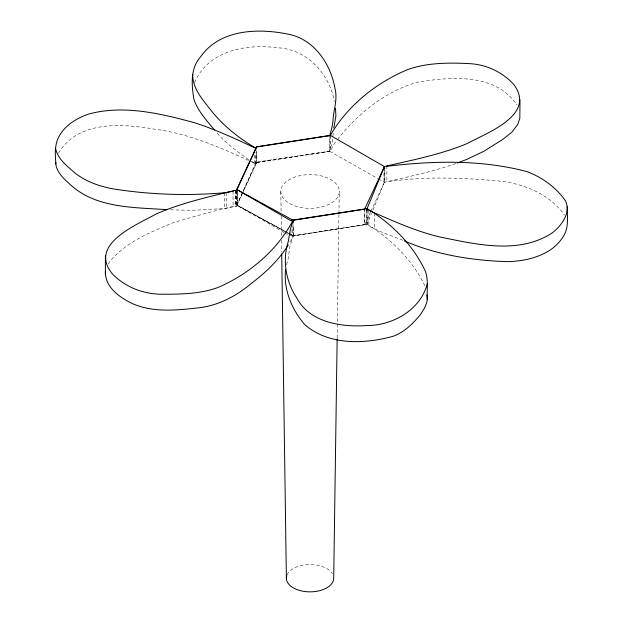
<?xml version="1.0" encoding="UTF-8"?>
<svg xmlns="http://www.w3.org/2000/svg" width="623" height="623" viewBox="0 0 623 623"><rect width="100%" height="100%" fill="white"/><g stroke="black" fill="none" stroke-linecap="round" stroke-linejoin="round"><path stroke-width="0.47" stroke-dasharray="3.12 2.34" d="M337.16 337.954L338.935 214.538M338.951 213.564L339.27 191.214M329.738 151.303L377.639 178.474M293.246 236.148L293.215 224.63M293.254 236.055L290.287 234.061M332.659 139.054L332.448 141.795L329.894 150.275M332.892 136.312L333.36 131.726M286.549 264.791L288.06 259.207L290.084 245.446L292.966 237.238L292.95 225.199M366.706 225.238L371.44 213.588M372.92 210.021L384.36 182.282L384.36 167.525M236.966 205.247L242.736 192.149M243.515 190.373L255.967 162.112L329.746 151.35L329.723 135.323M290.443 241.786L293.215 235.696L367.079 224.288C391.61 239.107 412.909 260.616 425.26 286.549M284.096 232.457L236.724 205.107L256.512 162.471L256.512 151.405M242.254 193.854L236.95 205.279L237.456 205.411M242.659 192.982L256.738 162.642L256.738 150.657M370.475 212.318L364.751 224.646L364.751 208.97M370.88 211.407L384.477 182.235M235.027 206.283L236.654 206.774L237.27 205.458L237.27 190.708M256.512 162.471L330.361 151.046L333.437 144.98L336.303 141.109M58.539 153.165C77.634 120.597 121.726 123.463 153.982 129.086C187.375 133.143 218.385 146.709 248.67 160.477M194.594 82.688C208.066 50.338 246.474 43.672 277.71 47.776C306.944 49.194 329.52 73.857 334.387 101.549M329.949 150.151L329.964 135.292M108.067 264.027C123.128 243.149 149.979 232.41 173.069 222.723C193.792 216.609 214.631 210.566 235.712 205.925M337.448 139.56C357.867 113.565 385.489 91.106 417.745 82.135C451.114 76.699 495.301 73.016 516.965 104.835M170.445 209.85L190.731 210.278L205.691 209.71L226.001 208.3L233.493 206.704M455.779 163.553C433.297 171.527 409.739 176.465 386.517 181.698M237.308 205.481L285.194 231.281M290.785 232.628L290.785 236.319L367.025 224.296L367.079 210.457M256.738 162.642L329.746 151.35M402.902 240.268L379.975 231.452L368.567 225.954M251.817 161.91L254.605 163.444M255.936 164.02L256.123 152.908M255.734 163.95L255.882 152.767M284.633 231.335L236.95 205.279L236.966 190.498M285.482 231.803L288.021 233.189M288.862 233.648L293.098 235.961L293.098 224.895M286.409 232.177L237.682 205.341L237.682 189.665M287.25 232.644L289.773 234.03M290.614 234.489L293.246 235.938L367.025 224.296L367.002 210.527M378.48 178.949L384.36 182.282C421.864 176.145 460.015 177.578 497.707 180.888C523.234 183.287 549.198 193.745 564.5 215.091M251.201 161.162L256.123 163.974M284.929 232.94L288.278 234.871M248.717 159.737C237.293 151.257 225.168 143.126 216.181 131.92M280.817 191.728L281.098 211.158M281.168 216.017L281.456 236.421M281.518 240.307L281.682 251.965M386.852 165.952L386.852 181.628M384.422 167.501L384.414 182.274M383.963 167.571L383.963 183.248M374.446 213.058L374.446 228.734M368.839 210.41L368.839 226.087M366.643 209.546L366.643 225.222M364.634 209.219L364.634 224.895M330.361 135.37L330.361 151.046M291.977 229.451L291.977 234.988M254.277 154.971L254.277 163.273M236.724 190.35L236.724 205.107M236.654 191.097L236.654 206.774M235.463 190.443L235.463 206.12M235.284 190.327L235.284 206.011M233.064 191.105L233.064 206.789M226.281 192.585L226.281 208.261M224.272 192.748L224.272 208.425M287.094 574.858A23.666 13.667 0 0 1 309.063 564.539A23.666 13.667 0 0 1 332.441 573.767M289.695 203.589A29.234 16.876 0 0 0 338.398 195.591A29.234 16.876 0 0 0 302.046 175.242A29.234 16.876 0 0 0 289.695 203.589"/><path stroke-width="0.93" d="M288.301 244.917C278.769 260.297 265.421 272.679 251.162 283.59C236.397 296.011 218.494 305.472 199.134 307.754C176.909 310.254 152.83 312.956 131.85 303.331C119.351 297.241 104.866 287.024 105.404 271.472M235.712 190.241C208.767 196.899 181.301 202.841 155.805 214.148C136.032 225.253 88.357 244.341 112.195 273.684C125.239 287.39 144.271 294.484 163.055 294.235C181.581 294.22 200.699 293.908 218.268 287.367C249.348 273.933 277.406 250.181 293.215 220.02L367.079 208.612C391.735 223.595 413.399 245.252 425.501 271.573C428.585 280.475 426.708 290.217 427.285 299.414C426.732 305.091 423.445 309.966 420.416 314.615C413.08 323.555 404.514 332.036 393.463 336.179C364.502 344.309 328.656 345.524 304.709 324.56C291.805 309.6 283.333 289.57 285.63 269.603M337.152 338.92L333.71 577.98A23.666 13.667 0 0 1 308.081 591.803A23.666 13.667 0 0 1 286.767 575.722M329.738 135.627L256.738 146.966L236.95 189.602L290.785 220.643L364.634 209.219L384.477 166.559M366.706 209.562L384.36 166.606C431.653 160.765 481.081 159.293 527.455 171.761C542.524 177.586 556.37 187.593 565.567 200.972C571.112 213.019 561.479 225.736 552.258 232.877C518.663 254.932 475.925 244.247 439.379 236.872C414.832 231.016 391.478 220.199 368.567 210.278M293.254 220.355L236.724 189.431L256.512 146.794L330.361 135.37C347.657 105.435 376.705 82.236 408.548 69.231C428.313 62.526 449.681 62.596 470.295 63.686C486.773 64.714 502.854 72.33 513.92 84.619C536.224 114.975 487.459 132.504 467.445 143.422C441.536 154.286 413.773 159.784 386.517 166.022M166.839 209.671C133.47 207.249 94.93 208.479 69.137 183.52C63.889 178.918 58.484 173.576 56.265 166.793C55.26 157.518 54.131 147.121 58.118 138.306C63.772 125.955 76.138 118.37 88.567 114.071C123.409 104.609 160.306 113.433 194.29 122.669C215.013 129.273 234.964 138.547 254.605 147.768M55.611 164.051L55.774 162.455M214.476 129.966C206.634 120.473 197.818 111.065 193.87 99.143C191.51 84.673 190.194 67.954 200.925 56.436C220.012 29.258 258.257 28.035 287.865 34.109C313.953 38.852 330.844 63.974 335.01 88.676C337.596 98.465 334.208 108.168 333.149 117.895C332.955 123.658 331.771 129.218 329.894 134.599M427.285 283.738C420.572 309.795 392.879 325.556 366.9 325.549C341.529 327.301 309.779 322.698 296.719 297.872C285.669 281.152 282.118 259.838 288.535 240.743C289.337 234.116 290.505 227.06 293.129 221.149M333.796 128.011L335.906 115.979L335.478 108.262M237.425 189.75L236.654 191.097L235.027 190.607M457.321 163.008L467.445 159.106L483.822 151.296L502.94 139.279L511.958 132.099L517.76 124.405L519.839 118.284L519.987 99.859M233.493 191.02L226.001 192.624C188.372 196.027 150.275 194.765 112.989 188.855C99.166 186.293 85.577 181.464 74.48 172.633C66.965 165.804 57.573 158.997 55.611 148.375M404.459 240.953C436.832 254.994 472.39 260.531 507.472 261.652C523.188 261.255 539.277 257.867 552.258 248.554C556.822 244.948 560.996 240.626 563.854 235.525C569.103 226.717 567.016 216.119 567.389 206.423M256.123 148.297C238.804 138.213 222.707 125.433 210.387 109.531C202.265 99.213 192.53 88.388 192.686 74.386M330.361 135.37L384.422 166.582M427.035 294.85L427.285 299.414M281.713 253.911L286.378 578.401M366.994 208.689L367.002 210.527M367.079 208.612L367.025 210.465M293.098 220.285L293.098 223.05M291.977 219.312L291.977 221.157M105.404 255.796L105.396 274.221"/></g></svg>
